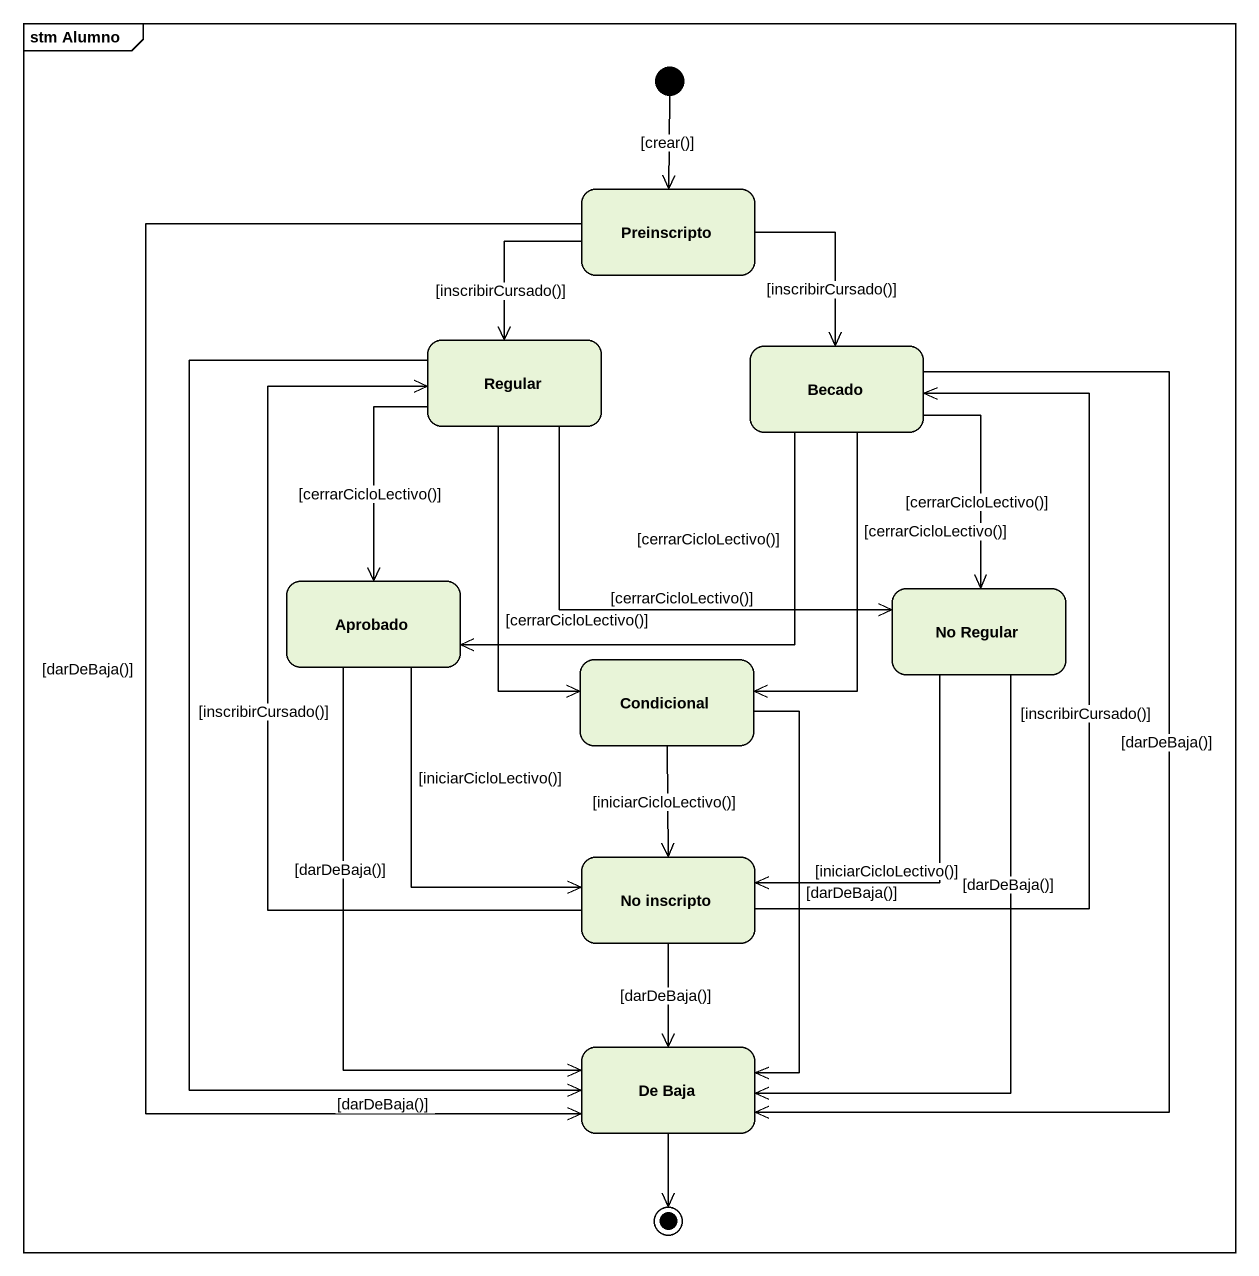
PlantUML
@startuml
mainframe stm Alumno
hide empty description
state Preinscripto
state Regular
state Becado
state Aprobado
state "No Regular" as No_Regular
state Condicional
state "No inscripto" as No_inscripto
state "De Baja" as De_Baja
[*] --> Preinscripto : [crear()]
Preinscripto --> Regular : [inscribirCursado()]
Preinscripto --> Becado : [inscribirCursado()]
Preinscripto --> De_Baja : [darDeBaja()]
Regular --> Aprobado : [cerrarCicloLectivo()]
Regular -right-> No_Regular : [cerrarCicloLectivo()]
Regular --> Condicional : [cerrarCicloLectivo()]
Regular --> De_Baja : [darDeBaja()]
Becado -left-> Aprobado : [cerrarCicloLectivo()]
Becado --> No_Regular : [cerrarCicloLectivo()]
Becado --> Condicional : [cerrarCicloLectivo()]
Becado --> De_Baja : [darDeBaja()]
Aprobado --> No_inscripto : [iniciarCicloLectivo()]
Aprobado --> De_Baja : [darDeBaja()]
No_Regular --> No_inscripto : [iniciarCicloLectivo()]
No_Regular --> De_Baja : [darDeBaja()]
Condicional --> No_inscripto : [iniciarCicloLectivo()]
Condicional --> De_Baja : [darDeBaja()]
No_inscripto -up-> Regular : [inscribirCursado()]
No_inscripto -up-> Becado : [inscribirCursado()]
No_inscripto --> De_Baja : [darDeBaja()]
De_Baja --> [*]
@enduml
